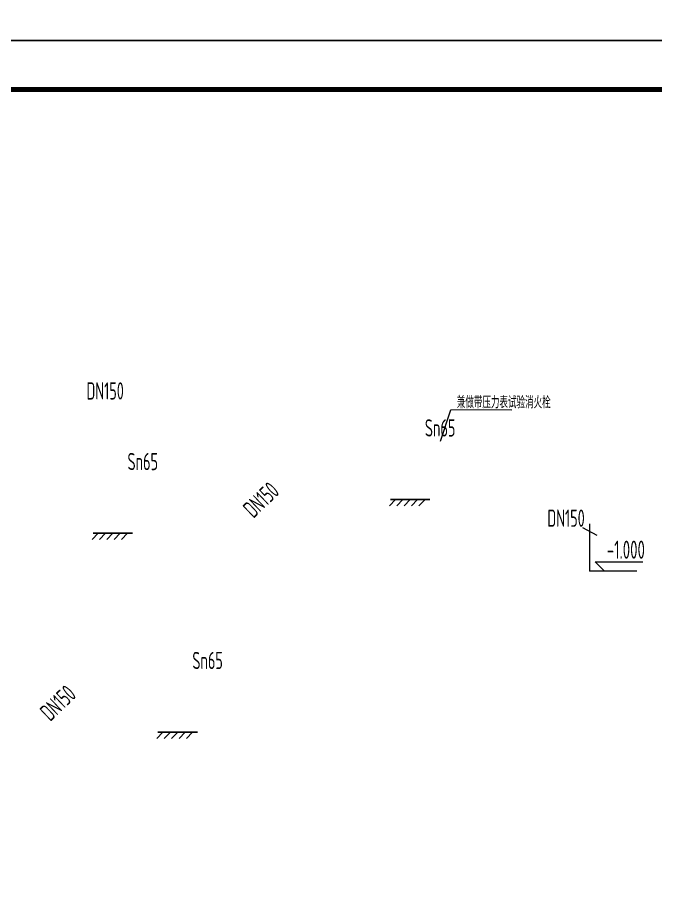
# Model space of a CAD drawing. Extents: x 4150464 to 4450492, y 483482 to 853422.
# Drawn here: x 4280687 to 4293738, y 794063 to 811897 of the extents above; entities that cross this region are included whole.
import ezdxf

# ---------------------------------------------------------------- set-up
doc = ezdxf.new("R2010")
doc.units = 0
doc.header["$LTSCALE"] = 1000
doc.header["$MEASUREMENT"] = 0
doc.layers.add('0-给水标注', color=7, linetype='Continuous', lineweight=9)
doc.layers.add('EQUIP_污水', color=7, linetype='Continuous')
doc.layers.add('TT', color=7, linetype='Continuous')
doc.styles.add('WW', font='gbenor.shx', dxfattribs={"width": 0.75, "bigfont": 'gbcbig.shx'})

# ---------------------------------------------------------------- blocks, each defined once
blk = doc.blocks.new('DIP')
at = {"layer": 'EQUIP_污水'}
for p, q in [((-305, 0), (-398, -94)), ((-382, 0), (229, 0)), ((-190, 0), (-284, -94)), ((-76, 0), (-170, -94)), ((38, 0), (-56, -94)), ((152, 0), (59, -94))]:
    blk.add_line(p, q, dxfattribs=at)

msp = doc.modelspace()

# ---------------------------------------------------------------- linework, layer by layer
at = {"color": 3}
for points in [[(4248288, 811422), (4248288, 853422), (4307688, 853422), (4307688, 811422)], [(4248288, 769422), (4248288, 811422), (4307688, 811422), (4307688, 769422)]]:
    msp.add_lwpolyline(points, close=True, dxfattribs=at)
at = {"const_width": 100}
msp.add_lwpolyline([(4250788, 770422), (4306688, 770422), (4306688, 810422), (4250788, 810422)], close=True, dxfattribs=at)
at = {"layer": '0-给水标注', "color": 134}
for p, q in [((4289339, 803234, 0), (4289548, 803871, 0)), ((4290797, 803869, 0), (4289548, 803871, 0)), ((4292240, 801470), (4292536, 801311)), ((4292388, 801542), (4292388, 800575)), ((4292499, 800766), (4293474, 800766)), ((4292690, 800575), (4292499, 800766)), ((4293355, 800575), (4292388, 800575))]:
    msp.add_line(p, q, dxfattribs=at)

# ---------------------------------------------------------------- block references
at = {"layer": 'EQUIP_污水', "xscale": 1.322999998927116, "yscale": 1.322999999742024, "zscale": 1.323}
for p in [(4288821, 802036), (4282739, 801348), (4284065, 797279)]:
    msp.add_blockref('DIP', p, dxfattribs=at)

# ---------------------------------------------------------------- texts
at = {"layer": 'TT', "style": 'WW', "width": 0.7}
for s, height, p in [('DN150', 352.8, (4282098, 804084, 0)), ('Sn65', 352.8, (4289020, 803327)), ('Sn65', 352.8, (4282938, 802639)), ('DN150', 352.8, (4291524, 801481, 0)), ('-1.000', 370.4, (4292740, 800828)), ('Sn65', 352.8, (4284264, 798571))]:
    msp.add_text(s, height=height, dxfattribs=at).set_placement(p)
for s, height, rotation, p in [('兼做带压力表试验消火栓', 249.16, 359.903, (4289673, 803905, 0)), ('DN150', 352.8, 43.5403, (4285513, 801642, 0)), ('DN150', 352.8, 43.5403, (4281359, 797488, 0))]:
    msp.add_text(s, height=height, rotation=rotation, dxfattribs=at).set_placement(p)

doc.saveas('drawing.dxf')
